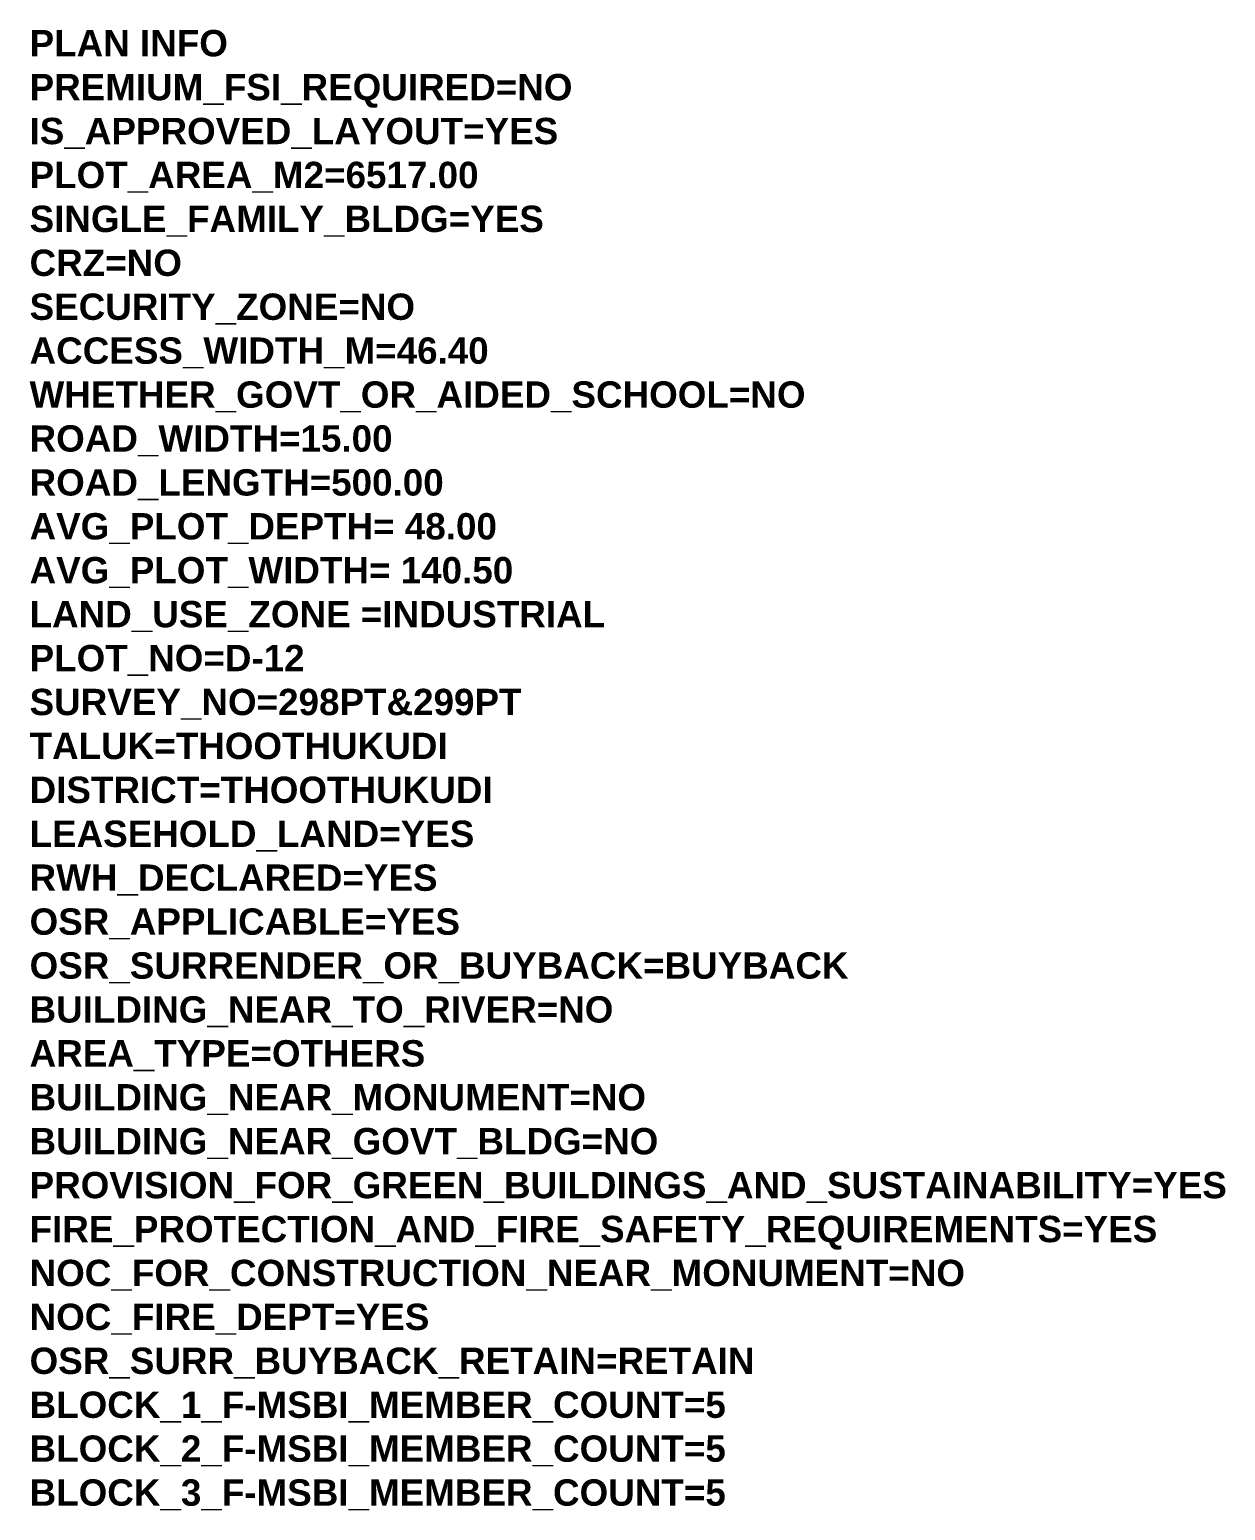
# Model space of a CAD drawing. Header units: metres. Extents: x 5701 to 70840, y 2546 to 3839.
# Drawn here: x 5961.9 to 6007.2, y 2703 to 2759.2 of the extents above; entities that cross this region are included whole.
import ezdxf

# ---------------------------------------------------------------- set-up
doc = ezdxf.new("R2010")
doc.units = ezdxf.units.M
doc.layers.add('PLAN_INFO', color=7, linetype='Continuous')
doc.styles.get("Standard").update_dxf_attribs({"font": 'arialbd.ttf'})

msp = doc.modelspace()

# ---------------------------------------------------------------- texts
at = {"layer": 'PLAN_INFO', "color": 1, "insert": (5961.85233, 2759.16726), "char_height": 1, "width": 42.9728654, "attachment_point": 1}
msp.add_mtext('\\A1;PLAN INFO\\PPREMIUM_FSI_REQUIRED=NO\\PIS_APPROVED_LAYOUT=YES\\PPLOT_AREA_M2=6517.00\\PSINGLE_FAMILY_BLDG=YES\\PCRZ=NO\\PSECURITY_ZONE=NO\\PACCESS_WIDTH_M=46.40\\PWHETHER_GOVT_OR_AIDED_SCHOOL=NO\\PROAD_WIDTH=15.00\\PROAD_LENGTH=500.00\\PAVG_PLOT_DEPTH= 48.00\\PAVG_PLOT_WIDTH= 140.50\\PLAND_USE_ZONE =INDUSTRIAL {\\fArial|b0|i0|c0|p34;\\C45;\\P}PLOT_NO=D-12 \\PSURVEY_NO=298PT&299PT\\PTALUK=THOOTHUKUDI\\PDISTRICT=THOOTHUKUDI\\PLEASEHOLD_LAND=YES\\PRWH_DECLARED=YES\\POSR_APPLICABLE=YES\\POSR_SURRENDER_OR_BUYBACK=BUYBACK\\PBUILDING_NEAR_TO_RIVER=NO\\PAREA_TYPE=OTHERS\\PBUILDING_NEAR_MONUMENT=NO\\PBUILDING_NEAR_GOVT_BLDG=NO\\PPROVISION_FOR_GREEN_BUILDINGS_AND_SUSTAINABILITY=YES\\PFIRE_PROTECTION_AND_FIRE_SAFETY_REQUIREMENTS=YES\\PNOC_FOR_CONSTRUCTION_NEAR_MONUMENT=NO\\PNOC_FIRE_DEPT=YES\\POSR_SURR_BUYBACK_RETAIN=RETAIN\\PBLOCK_1_F-MSBI_MEMBER_COUNT=5\\PBLOCK_2_F-MSBI_MEMBER_COUNT=5\\PBLOCK_3_F-MSBI_MEMBER_COUNT=5', dxfattribs=at)

doc.saveas('drawing.dxf')
